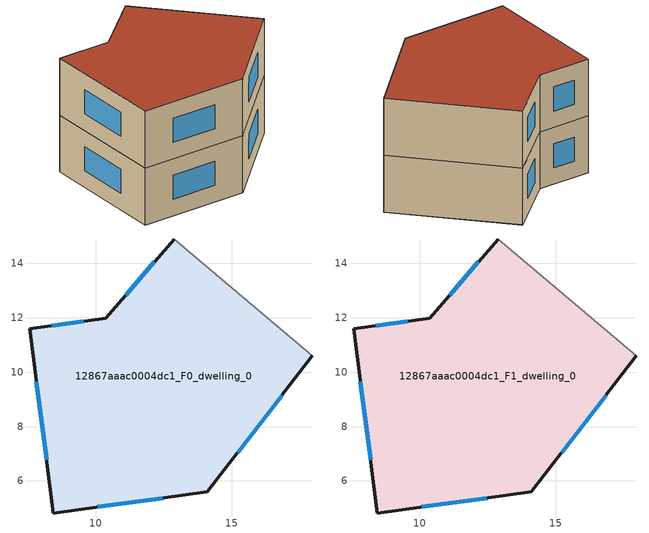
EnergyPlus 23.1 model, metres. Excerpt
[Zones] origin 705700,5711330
12867aaac0004dc1_F0_dwelling_0
 floor ground (EU_floor_Construction): 17.96,10.61 14.09,5.59 8.44,4.82 7.56,11.6 10.36,11.99 12.87,14.9 z0
 wall outside (EU_wall_Construction): 12.87,14.9 10.36,11.99 7.56,11.6 8.44,4.82 14.09,5.59 17.96,10.61 z0:3
 wall adiabatic (EU_wall_Construction): 17.96,10.61 12.87,14.9 z0:3
 window (EU_Window_Construction): 10.07,5.04 12.45,5.37 / 7.81,9.64 8.18,6.78 / 9.55,11.88 8.37,11.71 / 12.14,14.06 11.09,12.83 / 15.21,7.04 16.84,9.16 z0.87:2.13
12867aaac0004dc1_F1_dwelling_0
 floor to 12867aaac0004dc1_F0_dwelling_0 (EU_floor_Construction): 17.96,10.61 14.09,5.59 8.44,4.82 7.56,11.6 10.36,11.99 12.87,14.9 z3
 wall outside (EU_wall_Construction): 12.87,14.9 10.36,11.99 7.56,11.6 8.44,4.82 14.09,5.59 17.96,10.61 z3:6
 wall adiabatic (EU_wall_Construction): 17.96,10.61 12.87,14.9 z3:6
 window (EU_Window_Construction): 10.07,5.04 12.45,5.37 / 7.81,9.64 8.18,6.78 / 9.55,11.88 8.37,11.71 / 12.14,14.06 11.09,12.83 / 15.21,7.04 16.84,9.16 z3.87:5.13
 roof outside (EU_roof_Construction): 14.09,5.59 17.96,10.61 12.87,14.9 10.36,11.99 7.56,11.6 8.44,4.82 z6
shading: 17.95,10.59 12.87,14.9 z0:6
[Building]
EU S2 Campaign: North Axis=0; Terrain=City; Solar Distribution=FullExterior
[Site:Location]
London: Latitude=51.5; Longitude=-0.5; Time Zone=0; Elevation=25
[SizingPeriod:WeatherFileDays]
AnnualSizingPeriod: Begin Month=1; Begin Day of Month=1; End Month=12; End Day of Month=31; Day of Week for Start Day=Monday; Use Weather File Daylight Saving Period=No; Use Weather File Rain and Snow Indicators=No
[MATERIAL]
EU_InternalMass_Material: Roughness=MediumRough; Thickness=0.1; Conductivity=1; Density=1800; Specific Heat=900; Thermal Absorptance=0.9; Solar Absorptance=0.7; Visible Absorptance=0.7
[MATERIAL:NOMASS] Roughness=MediumRough; Thermal Absorptance=0.9; Solar Absorptance=0.7; Visible Absorptance=0.7
Name | Thermal Resistance
EU_wall_NoMass | 0.724719
EU_roof_NoMass | 2.98947
EU_floor_NoMass | 2.39157
[WINDOWMATERIAL:SIMPLEGLAZINGSYSTEM]
EU_Window_SimpleGlazing: UFactor=2.63425; Solar Heat Gain Coefficient=0.76; Visible Transmittance=0.76
[CONSTRUCTION]
EU_wall_Construction: EU_wall_NoMass
EU_roof_Construction: EU_roof_NoMass
EU_floor_Construction: EU_floor_NoMass
EU_Window_Construction: EU_Window_SimpleGlazing
EU_InternalMass_Construction: EU_InternalMass_Material
[ZONE] Type=1; Multiplier=1; Ceiling Height=autocalculate; Volume=191.188; Floor Area=autocalculate; Part of Total Floor Area=Yes
12867aaac0004dc1_F0_dwelling_0; 12867aaac0004dc1_F1_dwelling_0
[INTERNALMASS] Construction=EU_InternalMass_Construction; Surface Area=63.729
Name | Zone or ZoneList
12867aaac0004dc1_F0_dwelling_0_EU_InternalMass | 12867aaac0004dc1_F0_dwelling_0
12867aaac0004dc1_F1_dwelling_0_EU_InternalMass | 12867aaac0004dc1_F1_dwelling_0
[OTHEREQUIPMENT] Fuel Type=Electricity; Design Level Calculation Method=Watts/Area; Power per Zone Floor Area=1; Fraction Latent=0; Fraction Radiant=0; Fraction Lost=0; Carbon Dioxide Generation Rate=0; EndUse Subcategory=EU_Step8_InternalGains
Name | Zone or ZoneList or Space or SpaceList | Schedule
EU_Step8_InternalGain_12867aaac0004dc1_F0_dwelling_0_f000 | 12867aaac0004dc1_F0_dwelling_0 | EU_Step8_GainSchedule_12867aaac0004dc1_F0_dwelling_0_f000
EU_Step8_InternalGain_12867aaac0004dc1_F1_dwelling_0_f000 | 12867aaac0004dc1_F1_dwelling_0 | EU_Step8_GainSchedule_12867aaac0004dc1_F1_dwelling_0_f000
[ZONEVENTILATION:DESIGNFLOWRATE] Schedule=EU_AlwaysOn; Design Flow Rate Calculation Method=AirChanges/Hour; Air Changes per Hour=0.418135; Ventilation Type=Natural; Fan Pressure Rise=0; Fan Total Efficiency=1; Constant Term Coefficient=1; Temperature Term Coefficient=0; Velocity Term Coefficient=0; Velocity Squared Term Coefficient=0; Minimum Indoor Temperature=-100; Maximum Indoor Temperature=100; Delta Temperature=-100; Minimum Outdoor Temperature=-100; Maximum Outdoor Temperature=100; Maximum Wind Speed=40
Name | Zone or ZoneList or Space or SpaceList
EU_ConstantAir_12867aaac0004dc1_F0_dwelling_0 | 12867aaac0004dc1_F0_dwelling_0
EU_ConstantAir_12867aaac0004dc1_F1_dwelling_0 | 12867aaac0004dc1_F1_dwelling_0
[HVACTEMPLATE:THERMOSTAT] Constant Heating Setpoint=20; Constant Cooling Setpoint=50
EU_HeatOnly_12867aaac0004dc1_F0_dwelling_0; EU_HeatOnly_12867aaac0004dc1_F1_dwelling_0
[HVACTEMPLATE:ZONE:IDEALLOADSAIRSYSTEM] System Availability Schedule=EU_AlwaysOn; Maximum Heating Supply Air Temperature=50; Minimum Cooling Supply Air Temperature=13; Maximum Heating Supply Air Humidity Ratio=0.0156; Minimum Cooling Supply Air Humidity Ratio=0.0077; Heating Limit=NoLimit; Cooling Limit=NoLimit; Heating Availability Schedule=EU_AlwaysOn; Cooling Availability Schedule=EU_CoolingOff; Dehumidification Control Type=ConstantSensibleHeatRatio; Cooling Sensible Heat Ratio=0.7; Dehumidification Setpoint=60; Humidification Control Type=None; Humidification Setpoint=30; Outdoor Air Method=None; Outdoor Air Flow Rate per Person=0.00944; Outdoor Air Flow Rate per Zone Floor Area=0; Outdoor Air Flow Rate per Zone=0; Demand Controlled Ventilation Type=None; Outdoor Air Economizer Type=NoEconomizer; Heat Recovery Type=None; Sensible Heat Recovery Effectiveness=0.7; Latent Heat Recovery Effectiveness=0.65
Name | Template Thermostat
12867aaac0004dc1_F0_dwelling_0 | EU_HeatOnly_12867aaac0004dc1_F0_dwelling_0
12867aaac0004dc1_F1_dwelling_0 | EU_HeatOnly_12867aaac0004dc1_F1_dwelling_0
[SIZING:ZONE] Zone Cooling Design Supply Air Temperature Input Method=SupplyAirTemperature; Zone Cooling Design Supply Air Temperature=13; Zone Heating Design Supply Air Temperature Input Method=SupplyAirTemperature; Zone Heating Design Supply Air Temperature=50; Zone Cooling Design Supply Air Humidity Ratio=0.008; Zone Heating Design Supply Air Humidity Ratio=0.008; Cooling Design Air Flow Method=DesignDay; Cooling Design Air Flow Rate=0; Cooling Minimum Air Flow per Zone Floor Area=0.000762; Cooling Minimum Air Flow=0; Cooling Minimum Air Flow Fraction=0.2; Heating Design Air Flow Method=DesignDay; Heating Design Air Flow Rate=0; Heating Maximum Air Flow per Zone Floor Area=0.002032; Heating Maximum Air Flow=0.141576; Heating Maximum Air Flow Fraction=0.3; Account for Dedicated Outdoor Air System=No; Dedicated Outdoor Air System Control Strategy=NeutralSupplyAir; Dedicated Outdoor Air Low Setpoint Temperature for Design=autosize; Dedicated Outdoor Air High Setpoint Temperature for Design=autosize; Zone Load Sizing Method=Sensible Load Only No Latent Load; Zone Latent Cooling Design Supply Air Humidity Ratio Input Method=HumidityRatioDifference; Zone Cooling Design Supply Air Humidity Ratio Difference=0.005; Zone Latent Heating Design Supply Air Humidity Ratio Input Method=HumidityRatioDifference; Zone Humidification Design Supply Air Humidity Ratio Difference=0.005
12867aaac0004dc1_F0_dwelling_0; 12867aaac0004dc1_F1_dwelling_0
[SCHEDULE:CONSTANT]
Name | Hourly Value
EU_AlwaysOn | 1
EU_CoolingOff | 0
[SCHEDULE:FILE] Column Number=1; Rows to Skip at Top=0; Number of Hours of Data=8760; Column Separator=Comma; Interpolate to Timestep=No; Minutes per Item=60; Adjust Schedule for Daylight Savings=Yes
Name | File
EU_Step8_GainSchedule_12867aaac0004dc1_F0_dwelling_0_f000 | ../../schedules/12867aaac0004dc1/12867aaac0004dc1_F0_dwelling_0_f000_gain.csv
EU_Step8_GainSchedule_12867aaac0004dc1_F1_dwelling_0_f000 | ../../schedules/12867aaac0004dc1/12867aaac0004dc1_F1_dwelling_0_f000_gain.csv
